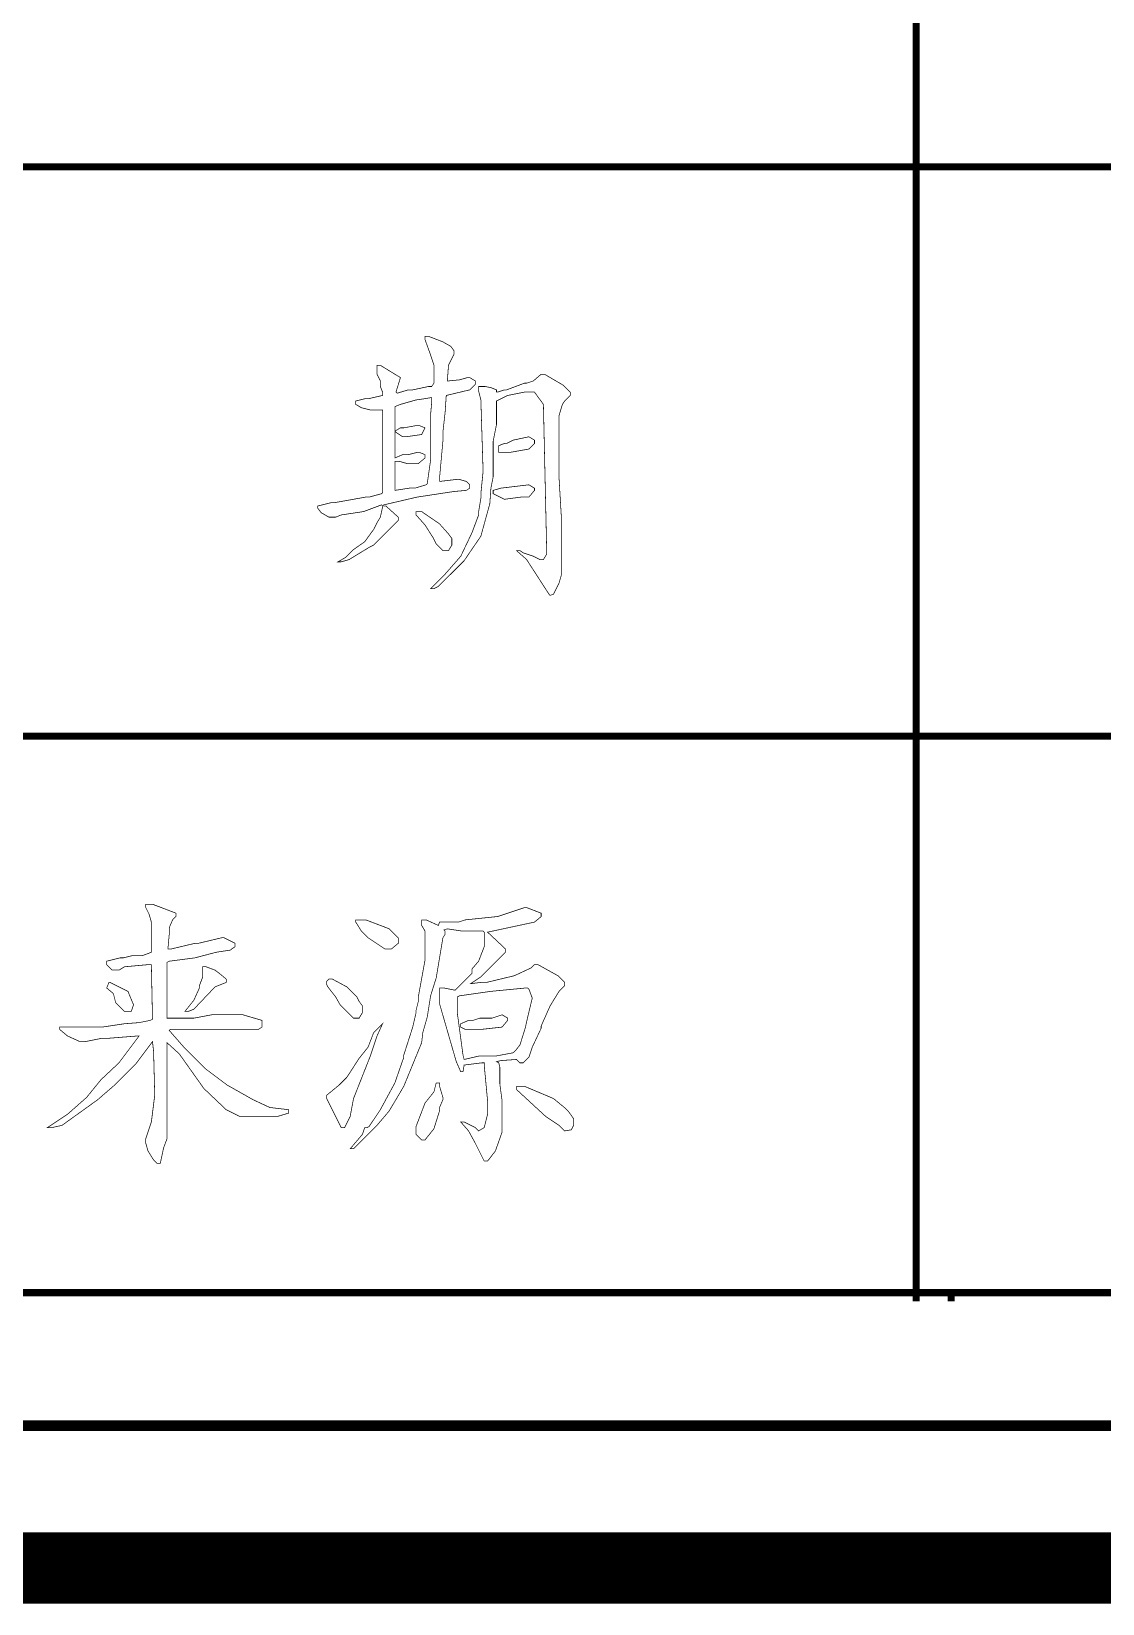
# Model space of a CAD drawing. Extents: x 94 to 452, y -72 to 1042.
# Drawn here: x 404.22 to 419.26, y -72 to -49.91 of the extents above; entities that cross this region are included whole.
import ezdxf

# ---------------------------------------------------------------- set-up
doc = ezdxf.new("R2010")
doc.units = 0
doc.header["$MEASUREMENT"] = 0
doc.layers.add('TREE_LAYER', color=7, linetype='Continuous')

msp = doc.modelspace()

# ---------------------------------------------------------------- linework, layer by layer
at = {"layer": 'TREE_LAYER'}
for points, const_width, elevation in [([(451.22612, 995.005583), (451.22612, 11.113007), (451.22612, 10.313007), (451.22612, -71.498816), (94.22612, -71.498816), (94.22612, -69.496695), (94.22612, 9.432416), (94.22612, 10.313007), (94.22612, 11.113007), (94.22612, 13.086307)], 1, 2891.008799), ([(96.22612, 13.086307), (96.22612, 11.113007), (96.22612, 10.313007), (96.22612, 9.432416), (96.22612, 9.432416), (96.22612, -69.496695), (96.22612, -69.498816), (449.22612, -69.498816), (449.22612, -69.498816), (449.22612, 10.313007), (449.22612, 11.113007), (449.22612, 995.005583)], 0.15, 2875.008799), ([(416.643859, -43.815251), (416.643859, -51.815251)], 0.1, 8), ([(392.136024, -51.815251), (416.643859, -51.815251)], 0.1, 24.507835), ([(416.643859, -51.815251), (416.643859, -59.815251)], 0.1, 8), ([(416.643859, -51.815251), (417.136024, -51.815251)], 0.1, 0.492165), ([(417.136024, -51.815251), (446.643859, -51.815251)], 0.1, 29.507835), ([(409.793108, -54.19674), (409.746049, -54.19674), (409.746049, -54.243799), (409.808794, -54.416348), (409.871539, -54.604583), (409.871539, -54.855563), (409.840167, -54.902622), (409.793108, -54.902622), (409.5735, -54.949681), (409.510755, -54.949681), (409.353892, -54.99674), (409.338206, -54.981053), (409.400951, -54.777132), (409.118598, -54.604583), (409.071539, -54.604583), (409.071539, -54.730073), (409.118598, -54.824191), (409.118598, -54.902622), (409.149971, -54.981053), (409.149971, -55.028112), (408.946049, -55.075171), (408.89899, -55.075171), (408.7735, -55.106544), (408.7735, -55.153602), (408.851931, -55.200661), (408.977422, -55.232034), (409.149971, -55.232034), (409.149971, -55.24772), (409.149971, -56.392818), (409.134284, -56.408504), (408.961735, -56.455563), (408.914677, -56.455563), (408.475461, -56.533995), (408.428402, -56.533995), (408.240167, -56.581053), (408.240167, -56.612426), (408.287226, -56.675171), (408.39703, -56.737916), (408.491147, -56.737916), (408.569579, -56.706544), (408.883304, -56.659485), (409.134284, -56.565367), (409.149971, -56.581053), (409.149971, -56.59674), (409.118598, -56.737916), (409.071539, -56.816348), (409.024481, -56.910465), (408.89899, -57.083014), (408.742128, -57.192818), (408.632324, -57.302622), (408.52252, -57.365367), (408.569579, -57.365367), (408.679382, -57.333995), (408.961735, -57.161446), (409.024481, -57.130073), (409.369579, -56.784975), (409.369579, -56.737916), (409.19703, -56.581053), (409.165657, -56.581053), (409.165657, -56.565367), (409.165657, -56.565367), (409.636245, -56.455563), (410.153892, -56.377132), (410.326441, -56.361446), (410.3735, -56.330073), (410.3735, -56.283014), (410.326441, -56.235955), (410.216637, -56.204583), (409.949971, -56.235955), (409.949971, -56.188897), (409.99703, -55.67125), (409.99703, -55.545759), (410.028402, -55.263406), (410.044088, -55.028112), (410.3735, -54.949681), (410.451931, -54.87125), (410.451931, -54.824191), (410.3735, -54.777132), (410.342128, -54.777132), (410.232324, -54.808504), (410.075461, -54.824191), (410.059775, -54.824191), (410.075461, -54.604583), (410.153892, -54.44772), (410.153892, -54.400661), (410.106833, -54.337916), (409.99703, -54.275171), (409.793108, -54.19674), (409.793108, -54.19674)], 0.01, 265), ([(409.793108, -54.19674), (409.746049, -54.19674), (409.746049, -54.243799), (409.808794, -54.416348), (409.871539, -54.604583), (409.871539, -54.855563), (409.840167, -54.902622), (409.793108, -54.902622), (409.5735, -54.949681), (409.510755, -54.949681), (409.353892, -54.99674), (409.338206, -54.981053), (409.400951, -54.777132), (409.118598, -54.604583), (409.071539, -54.604583), (409.071539, -54.730073), (409.118598, -54.824191), (409.118598, -54.902622), (409.149971, -54.981053), (409.149971, -55.028112), (408.946049, -55.075171), (408.89899, -55.075171), (408.7735, -55.106544), (408.7735, -55.153602), (408.851931, -55.200661), (408.977422, -55.232034), (409.149971, -55.232034), (409.149971, -55.24772), (409.149971, -56.392818), (409.134284, -56.408504), (408.961735, -56.455563), (408.914677, -56.455563), (408.475461, -56.533995), (408.428402, -56.533995), (408.240167, -56.581053), (408.240167, -56.612426), (408.287226, -56.675171), (408.39703, -56.737916), (408.491147, -56.737916), (408.569579, -56.706544), (408.883304, -56.659485), (409.134284, -56.565367), (409.149971, -56.581053), (409.149971, -56.59674), (409.118598, -56.737916), (409.071539, -56.816348), (409.024481, -56.910465), (408.89899, -57.083014), (408.742128, -57.192818), (408.632324, -57.302622), (408.52252, -57.365367), (408.569579, -57.365367), (408.679382, -57.333995), (408.961735, -57.161446), (409.024481, -57.130073), (409.369579, -56.784975), (409.369579, -56.737916), (409.19703, -56.581053), (409.165657, -56.581053), (409.165657, -56.565367), (409.165657, -56.565367), (409.636245, -56.455563), (410.153892, -56.377132), (410.326441, -56.361446), (410.3735, -56.330073), (410.3735, -56.283014), (410.326441, -56.235955), (410.216637, -56.204583), (409.949971, -56.235955), (409.949971, -56.188897), (409.99703, -55.67125), (409.99703, -55.545759), (410.028402, -55.263406), (410.044088, -55.028112), (410.3735, -54.949681), (410.451931, -54.87125), (410.451931, -54.824191), (410.3735, -54.777132), (410.342128, -54.777132), (410.232324, -54.808504), (410.075461, -54.824191), (410.059775, -54.824191), (410.075461, -54.604583), (410.153892, -54.44772), (410.153892, -54.400661), (410.106833, -54.337916), (409.99703, -54.275171), (409.793108, -54.19674), (409.793108, -54.19674)], 0.01, 265), ([(409.793108, -54.19674), (409.746049, -54.19674), (409.746049, -54.243799), (409.808794, -54.416348), (409.871539, -54.604583), (409.871539, -54.855563), (409.840167, -54.902622), (409.793108, -54.902622), (409.5735, -54.949681), (409.510755, -54.949681), (409.353892, -54.99674), (409.338206, -54.981053), (409.400951, -54.777132), (409.118598, -54.604583), (409.071539, -54.604583), (409.071539, -54.730073), (409.118598, -54.824191), (409.118598, -54.902622), (409.149971, -54.981053), (409.149971, -55.028112), (408.946049, -55.075171), (408.89899, -55.075171), (408.7735, -55.106544), (408.7735, -55.153602), (408.851931, -55.200661), (408.977422, -55.232034), (409.149971, -55.232034), (409.149971, -55.24772), (409.149971, -56.392818), (409.134284, -56.408504), (408.961735, -56.455563), (408.914677, -56.455563), (408.475461, -56.533995), (408.428402, -56.533995), (408.240167, -56.581053), (408.240167, -56.612426), (408.287226, -56.675171), (408.39703, -56.737916), (408.491147, -56.737916), (408.569579, -56.706544), (408.883304, -56.659485), (409.134284, -56.565367), (409.149971, -56.581053), (409.149971, -56.59674), (409.118598, -56.737916), (409.071539, -56.816348), (409.024481, -56.910465), (408.89899, -57.083014), (408.742128, -57.192818), (408.632324, -57.302622), (408.52252, -57.365367), (408.569579, -57.365367), (408.679382, -57.333995), (408.961735, -57.161446), (409.024481, -57.130073), (409.369579, -56.784975), (409.369579, -56.737916), (409.19703, -56.581053), (409.165657, -56.581053), (409.165657, -56.565367), (409.165657, -56.565367), (409.636245, -56.455563), (410.153892, -56.377132), (410.326441, -56.361446), (410.3735, -56.330073), (410.3735, -56.283014), (410.326441, -56.235955), (410.216637, -56.204583), (409.949971, -56.235955), (409.949971, -56.188897), (409.99703, -55.67125), (409.99703, -55.545759), (410.028402, -55.263406), (410.044088, -55.028112), (410.3735, -54.949681), (410.451931, -54.87125), (410.451931, -54.824191), (410.3735, -54.777132), (410.342128, -54.777132), (410.232324, -54.808504), (410.075461, -54.824191), (410.059775, -54.824191), (410.075461, -54.604583), (410.153892, -54.44772), (410.153892, -54.400661), (410.106833, -54.337916), (409.99703, -54.275171), (409.793108, -54.19674), (409.793108, -54.19674)], 0.01, 265), ([(411.424481, -54.730073), (411.377422, -54.730073), (411.267618, -54.824191), (411.1735, -54.855563), (411.142128, -54.855563), (410.891147, -54.949681), (410.859775, -54.949681), (410.765657, -54.981053), (410.749971, -54.981053), (410.749971, -54.949681), (410.671539, -54.918308), (410.593108, -54.902622), (410.49899, -54.902622), (410.49899, -54.965367), (410.530363, -55.090857), (410.561735, -56.094779), (410.530363, -56.408504), (410.530363, -56.47125), (410.49899, -56.659485), (410.49899, -56.706544), (410.404873, -56.957524), (410.24801, -57.286936), (410.028402, -57.537916), (409.824481, -57.741838), (409.871539, -57.741838), (409.934284, -57.710465), (410.295069, -57.349681), (410.530363, -57.004583), (410.655853, -56.549681), (410.671539, -56.330073), (410.702912, -56.17321), (410.702912, -55.67125), (410.749971, -55.435955), (410.749971, -55.106544), (410.906833, -55.028112), (411.142128, -54.981053), (411.283304, -54.981053), (411.408794, -55.153602), (411.455853, -57.255563), (411.408794, -57.333995), (411.361735, -57.333995), (411.267618, -57.286936), (411.126441, -57.239877), (411.079382, -57.208504), (411.032324, -57.208504), (411.1735, -57.333995), (411.487226, -57.820269), (411.502912, -57.835955), (411.549971, -57.820269), (411.628402, -57.663406), (411.659775, -57.553602), (411.659775, -56.72223), (411.628402, -56.188897), (411.628402, -55.310465), (411.675461, -55.153602), (411.706833, -55.106544), (411.785265, -55.028112), (411.785265, -54.981053), (411.691147, -54.886936), (411.424481, -54.730073), (411.424481, -54.730073)], 0.01, 265), ([(411.424481, -54.730073), (411.377422, -54.730073), (411.267618, -54.824191), (411.1735, -54.855563), (411.142128, -54.855563), (410.891147, -54.949681), (410.859775, -54.949681), (410.765657, -54.981053), (410.749971, -54.981053), (410.749971, -54.949681), (410.671539, -54.918308), (410.593108, -54.902622), (410.49899, -54.902622), (410.49899, -54.965367), (410.530363, -55.090857), (410.561735, -56.094779), (410.530363, -56.408504), (410.530363, -56.47125), (410.49899, -56.659485), (410.49899, -56.706544), (410.404873, -56.957524), (410.24801, -57.286936), (410.028402, -57.537916), (409.824481, -57.741838), (409.871539, -57.741838), (409.934284, -57.710465), (410.295069, -57.349681), (410.530363, -57.004583), (410.655853, -56.549681), (410.671539, -56.330073), (410.702912, -56.17321), (410.702912, -55.67125), (410.749971, -55.435955), (410.749971, -55.106544), (410.906833, -55.028112), (411.142128, -54.981053), (411.283304, -54.981053), (411.408794, -55.153602), (411.455853, -57.255563), (411.408794, -57.333995), (411.361735, -57.333995), (411.267618, -57.286936), (411.126441, -57.239877), (411.079382, -57.208504), (411.032324, -57.208504), (411.1735, -57.333995), (411.487226, -57.820269), (411.502912, -57.835955), (411.549971, -57.820269), (411.628402, -57.663406), (411.659775, -57.553602), (411.659775, -56.72223), (411.628402, -56.188897), (411.628402, -55.310465), (411.675461, -55.153602), (411.706833, -55.106544), (411.785265, -55.028112), (411.785265, -54.981053), (411.691147, -54.886936), (411.424481, -54.730073), (411.424481, -54.730073)], 0.01, 265), ([(411.424481, -54.730073), (411.377422, -54.730073), (411.267618, -54.824191), (411.1735, -54.855563), (411.142128, -54.855563), (410.891147, -54.949681), (410.859775, -54.949681), (410.765657, -54.981053), (410.749971, -54.981053), (410.749971, -54.949681), (410.671539, -54.918308), (410.593108, -54.902622), (410.49899, -54.902622), (410.49899, -54.965367), (410.530363, -55.090857), (410.561735, -56.094779), (410.530363, -56.408504), (410.530363, -56.47125), (410.49899, -56.659485), (410.49899, -56.706544), (410.404873, -56.957524), (410.24801, -57.286936), (410.028402, -57.537916), (409.824481, -57.741838), (409.871539, -57.741838), (409.934284, -57.710465), (410.295069, -57.349681), (410.530363, -57.004583), (410.655853, -56.549681), (410.671539, -56.330073), (410.702912, -56.17321), (410.702912, -55.67125), (410.749971, -55.435955), (410.749971, -55.106544), (410.906833, -55.028112), (411.142128, -54.981053), (411.283304, -54.981053), (411.408794, -55.153602), (411.455853, -57.255563), (411.408794, -57.333995), (411.361735, -57.333995), (411.267618, -57.286936), (411.126441, -57.239877), (411.079382, -57.208504), (411.032324, -57.208504), (411.1735, -57.333995), (411.487226, -57.820269), (411.502912, -57.835955), (411.549971, -57.820269), (411.628402, -57.663406), (411.659775, -57.553602), (411.659775, -56.72223), (411.628402, -56.188897), (411.628402, -55.310465), (411.675461, -55.153602), (411.706833, -55.106544), (411.785265, -55.028112), (411.785265, -54.981053), (411.691147, -54.886936), (411.424481, -54.730073), (411.424481, -54.730073)], 0.01, 265), ([(409.824481, -55.059485), (409.840167, -55.059485), (409.840167, -55.059485), (409.840167, -55.12223), (409.824481, -55.294779), (409.824481, -55.937916), (409.777422, -56.267328), (409.761735, -56.283014), (409.604873, -56.330073), (409.526441, -56.330073), (409.32252, -56.361446), (409.32252, -56.361446), (409.32252, -55.953602), (409.32252, -55.953602), (409.385265, -55.953602), (409.495069, -55.984975), (409.651931, -55.984975), (409.746049, -55.906544), (409.746049, -55.859485), (409.667618, -55.828112), (409.636245, -55.828112), (409.510755, -55.859485), (409.432324, -55.859485), (409.32252, -55.906544), (409.32252, -55.890857), (409.32252, -55.545759), (409.32252, -55.530073), (409.338206, -55.545759), (409.432324, -55.608504), (409.479382, -55.608504), (409.69899, -55.577132), (409.746049, -55.483014), (409.667618, -55.451642), (409.620559, -55.451642), (409.44801, -55.483014), (409.400951, -55.483014), (409.32252, -55.530073), (409.32252, -55.514387), (409.32252, -55.184975), (409.400951, -55.153602), (409.620559, -55.090857), (409.730363, -55.075171), (409.824481, -55.059485), (409.824481, -55.059485)], 0.01, 265), ([(409.824481, -55.059485), (409.840167, -55.059485), (409.840167, -55.059485), (409.840167, -55.12223), (409.824481, -55.294779), (409.824481, -55.937916), (409.777422, -56.267328), (409.761735, -56.283014), (409.604873, -56.330073), (409.526441, -56.330073), (409.32252, -56.361446), (409.32252, -56.361446), (409.32252, -55.953602), (409.32252, -55.953602), (409.385265, -55.953602), (409.495069, -55.984975), (409.651931, -55.984975), (409.746049, -55.906544), (409.746049, -55.859485), (409.667618, -55.828112), (409.636245, -55.828112), (409.510755, -55.859485), (409.432324, -55.859485), (409.32252, -55.906544), (409.32252, -55.890857), (409.32252, -55.545759), (409.32252, -55.530073), (409.338206, -55.545759), (409.432324, -55.608504), (409.479382, -55.608504), (409.69899, -55.577132), (409.746049, -55.483014), (409.667618, -55.451642), (409.620559, -55.451642), (409.44801, -55.483014), (409.400951, -55.483014), (409.32252, -55.530073), (409.32252, -55.514387), (409.32252, -55.184975), (409.400951, -55.153602), (409.620559, -55.090857), (409.730363, -55.075171), (409.824481, -55.059485), (409.824481, -55.059485)], 0.01, 265), ([(409.824481, -55.059485), (409.840167, -55.059485), (409.840167, -55.059485), (409.840167, -55.12223), (409.824481, -55.294779), (409.824481, -55.937916), (409.777422, -56.267328), (409.761735, -56.283014), (409.604873, -56.330073), (409.526441, -56.330073), (409.32252, -56.361446), (409.32252, -56.361446), (409.32252, -55.953602), (409.32252, -55.953602), (409.385265, -55.953602), (409.495069, -55.984975), (409.651931, -55.984975), (409.746049, -55.906544), (409.746049, -55.859485), (409.667618, -55.828112), (409.636245, -55.828112), (409.510755, -55.859485), (409.432324, -55.859485), (409.32252, -55.906544), (409.32252, -55.890857), (409.32252, -55.545759), (409.32252, -55.530073), (409.338206, -55.545759), (409.432324, -55.608504), (409.479382, -55.608504), (409.69899, -55.577132), (409.746049, -55.483014), (409.667618, -55.451642), (409.620559, -55.451642), (409.44801, -55.483014), (409.400951, -55.483014), (409.32252, -55.530073), (409.32252, -55.514387), (409.32252, -55.184975), (409.400951, -55.153602), (409.620559, -55.090857), (409.730363, -55.075171), (409.824481, -55.059485), (409.824481, -55.059485)], 0.01, 265), ([(411.204873, -55.608504), (410.985265, -55.655563), (410.891147, -55.702622), (410.859775, -55.702622), (410.781343, -55.733995), (410.781343, -55.828112), (410.938206, -55.828112), (411.204873, -55.781053), (411.283304, -55.702622), (411.283304, -55.655563), (411.204873, -55.608504), (411.204873, -55.608504)], 0.01, 265), ([(411.204873, -55.608504), (410.985265, -55.655563), (410.891147, -55.702622), (410.859775, -55.702622), (410.781343, -55.733995), (410.781343, -55.828112), (410.938206, -55.828112), (411.204873, -55.781053), (411.283304, -55.702622), (411.283304, -55.655563), (411.204873, -55.608504), (411.204873, -55.608504)], 0.01, 265), ([(411.204873, -55.608504), (410.985265, -55.655563), (410.891147, -55.702622), (410.859775, -55.702622), (410.781343, -55.733995), (410.781343, -55.828112), (410.938206, -55.828112), (411.204873, -55.781053), (411.283304, -55.702622), (411.283304, -55.655563), (411.204873, -55.608504), (411.204873, -55.608504)], 0.01, 265), ([(411.204873, -56.283014), (410.812716, -56.330073), (410.702912, -56.361446), (410.702912, -56.408504), (410.859775, -56.486936), (411.095069, -56.455563), (411.204873, -56.455563), (411.283304, -56.361446), (411.283304, -56.330073), (411.204873, -56.283014), (411.204873, -56.283014)], 0.01, 265), ([(411.204873, -56.283014), (410.812716, -56.330073), (410.702912, -56.361446), (410.702912, -56.408504), (410.859775, -56.486936), (411.095069, -56.455563), (411.204873, -56.455563), (411.283304, -56.361446), (411.283304, -56.330073), (411.204873, -56.283014), (411.204873, -56.283014)], 0.01, 265), ([(411.204873, -56.283014), (410.812716, -56.330073), (410.702912, -56.361446), (410.702912, -56.408504), (410.859775, -56.486936), (411.095069, -56.455563), (411.204873, -56.455563), (411.283304, -56.361446), (411.283304, -56.330073), (411.204873, -56.283014), (411.204873, -56.283014)], 0.01, 265), ([(409.69899, -56.659485), (409.620559, -56.659485), (409.620559, -56.706544), (409.746049, -56.84772), (409.855853, -57.020269), (409.902912, -57.114387), (409.99703, -57.208504), (410.075461, -57.208504), (410.12252, -57.130073), (410.12252, -57.035955), (410.075461, -56.97321), (409.949971, -56.832034), (409.69899, -56.659485), (409.69899, -56.659485)], 0.01, 265), ([(409.69899, -56.659485), (409.620559, -56.659485), (409.620559, -56.706544), (409.746049, -56.84772), (409.855853, -57.020269), (409.902912, -57.114387), (409.99703, -57.208504), (410.075461, -57.208504), (410.12252, -57.130073), (410.12252, -57.035955), (410.075461, -56.97321), (409.949971, -56.832034), (409.69899, -56.659485), (409.69899, -56.659485)], 0.01, 265), ([(409.69899, -56.659485), (409.620559, -56.659485), (409.620559, -56.706544), (409.746049, -56.84772), (409.855853, -57.020269), (409.902912, -57.114387), (409.99703, -57.208504), (410.075461, -57.208504), (410.12252, -57.130073), (410.12252, -57.035955), (410.075461, -56.97321), (409.949971, -56.832034), (409.69899, -56.659485), (409.69899, -56.659485)], 0.01, 265), ([(392.136024, -59.815251), (416.643859, -59.815251)], 0.1, 24.507835), ([(416.643859, -59.815251), (416.643859, -67.630795)], 0.1, 7.815544), ([(416.643859, -59.815251), (417.136024, -59.815251)], 0.1, 0.492165), ([(417.136024, -59.815251), (446.643859, -59.815251)], 0.1, 29.507835), ([(405.918598, -62.17534), (405.824481, -62.17534), (405.824481, -62.222399), (405.871539, -62.316517), (405.902912, -62.426321), (405.902912, -62.84985), (405.777422, -62.896909), (405.636245, -62.896909), (405.510755, -62.928281), (405.463696, -62.928281), (405.275461, -62.97534), (405.275461, -63.022399), (405.353892, -63.10083), (405.44801, -63.10083), (405.526441, -63.053772), (405.871539, -63.022399), (405.902912, -63.022399), (405.918598, -63.791026), (405.887226, -63.806713), (405.730363, -63.838085), (405.526441, -63.853772), (405.212716, -63.90083), (404.616637, -63.90083), (404.616637, -63.932203), (404.632324, -63.947889), (404.726441, -64.026321), (404.89899, -64.104752), (404.977422, -64.104752), (405.212716, -64.057693), (405.306833, -64.057693), (405.69899, -64.026321), (405.730363, -64.026321), (405.44801, -64.402791), (405.19703, -64.638085), (404.993108, -64.889066), (404.726441, -65.12436), (404.444088, -65.312595), (404.506833, -65.312595), (404.64801, -65.281223), (405.149971, -64.920438), (405.385265, -64.716517), (405.683304, -64.418477), (405.918598, -64.104752), (405.934284, -64.245928), (405.949971, -64.857693), (405.902912, -65.234164), (405.824481, -65.469458), (405.824481, -65.532203), (405.855853, -65.642007), (405.934284, -65.767497), (405.981343, -65.814556), (406.028402, -65.814556), (406.075461, -65.594948), (406.12252, -65.469458), (406.12252, -64.120438), (406.12252, -64.120438), (406.295069, -64.277301), (406.640167, -64.763575), (406.953892, -65.061615), (407.142128, -65.155732), (407.675461, -65.155732), (407.832324, -65.108674), (407.832324, -65.061615), (407.565657, -65.030242), (407.330363, -64.920438), (406.969579, -64.716517), (406.655853, -64.481223), (406.3735, -64.19887), (406.153892, -63.947889), (406.169579, -63.932203), (407.408794, -63.932203), (407.455853, -63.90083), (407.455853, -63.806713), (407.189186, -63.728281), (406.749971, -63.728281), (406.49899, -63.77534), (406.12252, -63.77534), (406.12252, -63.759654), (406.12252, -62.991026), (406.153892, -62.97534), (406.514677, -62.928281), (406.812716, -62.84985), (407.016637, -62.818477), (407.032324, -62.802791), (407.079382, -62.771419), (407.079382, -62.72436), (406.92252, -62.645928), (406.891147, -62.645928), (406.561735, -62.72436), (406.514677, -62.72436), (406.185265, -62.802791), (406.138206, -62.802791), (406.138206, -62.771419), (406.153892, -62.59887), (406.153892, -62.504752), (406.200951, -62.394948), (406.24801, -62.347889), (406.24801, -62.30083), (406.044088, -62.222399), (405.918598, -62.17534), (405.918598, -62.17534)], 0.01, 266), ([(405.918598, -62.17534), (405.824481, -62.17534), (405.824481, -62.222399), (405.871539, -62.316517), (405.902912, -62.426321), (405.902912, -62.84985), (405.777422, -62.896909), (405.636245, -62.896909), (405.510755, -62.928281), (405.463696, -62.928281), (405.275461, -62.97534), (405.275461, -63.022399), (405.353892, -63.10083), (405.44801, -63.10083), (405.526441, -63.053772), (405.871539, -63.022399), (405.902912, -63.022399), (405.918598, -63.791026), (405.887226, -63.806713), (405.730363, -63.838085), (405.526441, -63.853772), (405.212716, -63.90083), (404.616637, -63.90083), (404.616637, -63.932203), (404.632324, -63.947889), (404.726441, -64.026321), (404.89899, -64.104752), (404.977422, -64.104752), (405.212716, -64.057693), (405.306833, -64.057693), (405.69899, -64.026321), (405.730363, -64.026321), (405.44801, -64.402791), (405.19703, -64.638085), (404.993108, -64.889066), (404.726441, -65.12436), (404.444088, -65.312595), (404.506833, -65.312595), (404.64801, -65.281223), (405.149971, -64.920438), (405.385265, -64.716517), (405.683304, -64.418477), (405.918598, -64.104752), (405.934284, -64.245928), (405.949971, -64.857693), (405.902912, -65.234164), (405.824481, -65.469458), (405.824481, -65.532203), (405.855853, -65.642007), (405.934284, -65.767497), (405.981343, -65.814556), (406.028402, -65.814556), (406.075461, -65.594948), (406.12252, -65.469458), (406.12252, -64.120438), (406.12252, -64.120438), (406.295069, -64.277301), (406.640167, -64.763575), (406.953892, -65.061615), (407.142128, -65.155732), (407.675461, -65.155732), (407.832324, -65.108674), (407.832324, -65.061615), (407.565657, -65.030242), (407.330363, -64.920438), (406.969579, -64.716517), (406.655853, -64.481223), (406.3735, -64.19887), (406.153892, -63.947889), (406.169579, -63.932203), (407.408794, -63.932203), (407.455853, -63.90083), (407.455853, -63.806713), (407.189186, -63.728281), (406.749971, -63.728281), (406.49899, -63.77534), (406.12252, -63.77534), (406.12252, -63.759654), (406.12252, -62.991026), (406.153892, -62.97534), (406.514677, -62.928281), (406.812716, -62.84985), (407.016637, -62.818477), (407.032324, -62.802791), (407.079382, -62.771419), (407.079382, -62.72436), (406.92252, -62.645928), (406.891147, -62.645928), (406.561735, -62.72436), (406.514677, -62.72436), (406.185265, -62.802791), (406.138206, -62.802791), (406.138206, -62.771419), (406.153892, -62.59887), (406.153892, -62.504752), (406.200951, -62.394948), (406.24801, -62.347889), (406.24801, -62.30083), (406.044088, -62.222399), (405.918598, -62.17534), (405.918598, -62.17534)], 0.01, 266), ([(405.918598, -62.17534), (405.824481, -62.17534), (405.824481, -62.222399), (405.871539, -62.316517), (405.902912, -62.426321), (405.902912, -62.84985), (405.777422, -62.896909), (405.636245, -62.896909), (405.510755, -62.928281), (405.463696, -62.928281), (405.275461, -62.97534), (405.275461, -63.022399), (405.353892, -63.10083), (405.44801, -63.10083), (405.526441, -63.053772), (405.871539, -63.022399), (405.902912, -63.022399), (405.918598, -63.791026), (405.887226, -63.806713), (405.730363, -63.838085), (405.526441, -63.853772), (405.212716, -63.90083), (404.616637, -63.90083), (404.616637, -63.932203), (404.632324, -63.947889), (404.726441, -64.026321), (404.89899, -64.104752), (404.977422, -64.104752), (405.212716, -64.057693), (405.306833, -64.057693), (405.69899, -64.026321), (405.730363, -64.026321), (405.44801, -64.402791), (405.19703, -64.638085), (404.993108, -64.889066), (404.726441, -65.12436), (404.444088, -65.312595), (404.506833, -65.312595), (404.64801, -65.281223), (405.149971, -64.920438), (405.385265, -64.716517), (405.683304, -64.418477), (405.918598, -64.104752), (405.934284, -64.245928), (405.949971, -64.857693), (405.902912, -65.234164), (405.824481, -65.469458), (405.824481, -65.532203), (405.855853, -65.642007), (405.934284, -65.767497), (405.981343, -65.814556), (406.028402, -65.814556), (406.075461, -65.594948), (406.12252, -65.469458), (406.12252, -64.120438), (406.12252, -64.120438), (406.295069, -64.277301), (406.640167, -64.763575), (406.953892, -65.061615), (407.142128, -65.155732), (407.675461, -65.155732), (407.832324, -65.108674), (407.832324, -65.061615), (407.565657, -65.030242), (407.330363, -64.920438), (406.969579, -64.716517), (406.655853, -64.481223), (406.3735, -64.19887), (406.153892, -63.947889), (406.169579, -63.932203), (407.408794, -63.932203), (407.455853, -63.90083), (407.455853, -63.806713), (407.189186, -63.728281), (406.749971, -63.728281), (406.49899, -63.77534), (406.12252, -63.77534), (406.12252, -63.759654), (406.12252, -62.991026), (406.153892, -62.97534), (406.514677, -62.928281), (406.812716, -62.84985), (407.016637, -62.818477), (407.032324, -62.802791), (407.079382, -62.771419), (407.079382, -62.72436), (406.92252, -62.645928), (406.891147, -62.645928), (406.561735, -62.72436), (406.514677, -62.72436), (406.185265, -62.802791), (406.138206, -62.802791), (406.138206, -62.771419), (406.153892, -62.59887), (406.153892, -62.504752), (406.200951, -62.394948), (406.24801, -62.347889), (406.24801, -62.30083), (406.044088, -62.222399), (405.918598, -62.17534), (405.918598, -62.17534)], 0.01, 266), ([(411.1735, -62.222399), (411.142128, -62.222399), (410.765657, -62.347889), (410.310755, -62.394948), (410.216637, -62.426321), (409.949971, -62.426321), (409.934284, -62.473379), (409.761735, -62.394948), (409.69899, -62.394948), (409.69899, -62.473379), (409.746049, -62.551811), (409.746049, -62.959654), (409.651931, -63.477301), (409.651931, -63.540046), (409.620559, -63.665536), (409.620559, -63.696909), (409.5735, -63.90083), (409.44801, -64.292987), (409.44801, -64.32436), (409.32252, -64.685144), (409.118598, -65.061615), (408.961735, -65.296909), (408.930363, -65.312595), (408.89899, -65.312595), (408.867618, -65.406713), (408.695069, -65.610634), (408.742128, -65.610634), (409.071539, -65.281223), (409.244088, -65.077301), (409.44801, -64.732203), (409.69899, -64.120438), (409.714677, -63.979262), (409.777422, -63.759654), (409.824481, -63.461615), (409.902912, -63.210634), (409.99703, -62.645928), (410.028402, -62.59887), (410.028402, -62.551811), (410.012716, -62.536124), (410.059775, -62.520438), (410.263696, -62.551811), (410.561735, -62.551811), (410.577422, -62.567497), (410.577422, -62.771419), (410.49899, -62.97534), (410.404873, -63.085144), (410.404873, -63.147889), (410.169579, -63.383183), (410.012716, -63.351811), (409.949971, -63.351811), (409.949971, -63.571419), (409.981343, -63.681223), (410.185265, -64.387105), (410.24801, -64.528281), (410.279382, -64.528281), (410.295069, -64.434164), (410.546049, -64.402791), (410.577422, -64.402791), (410.577422, -64.434164), (410.624481, -64.936124), (410.624481, -65.12436), (410.577422, -65.312595), (410.49899, -65.359654), (410.451931, -65.312595), (410.326441, -65.24985), (410.295069, -65.234164), (410.24801, -65.234164), (410.357814, -65.359654), (410.451931, -65.532203), (410.577422, -65.783183), (410.624481, -65.783183), (410.734284, -65.642007), (410.828402, -65.37534), (410.828402, -64.936124), (410.79703, -64.70083), (410.79703, -64.465536), (410.781343, -64.402791), (410.749971, -64.387105), (410.812716, -64.371419), (411.032324, -64.355732), (411.079382, -64.402791), (411.126441, -64.402791), (411.204873, -64.32436), (411.251931, -64.183183), (411.377422, -63.916517), (411.377422, -63.885144), (411.502912, -63.602791), (411.628402, -63.39887), (411.706833, -63.320438), (411.706833, -63.273379), (411.612716, -63.179262), (411.330363, -63.022399), (411.283304, -63.022399), (411.236245, -63.069458), (411.000951, -63.179262), (410.608794, -63.273379), (410.530363, -63.273379), (410.404873, -63.289066), (410.389186, -63.289066), (410.530363, -63.194948), (410.875461, -62.84985), (410.875461, -62.802791), (410.624481, -62.567497), (411.283304, -62.426321), (411.377422, -62.347889), (411.377422, -62.30083), (411.1735, -62.222399), (411.1735, -62.222399)], 0.01, 266), ([(411.1735, -62.222399), (411.142128, -62.222399), (410.765657, -62.347889), (410.310755, -62.394948), (410.216637, -62.426321), (409.949971, -62.426321), (409.934284, -62.473379), (409.761735, -62.394948), (409.69899, -62.394948), (409.69899, -62.473379), (409.746049, -62.551811), (409.746049, -62.959654), (409.651931, -63.477301), (409.651931, -63.540046), (409.620559, -63.665536), (409.620559, -63.696909), (409.5735, -63.90083), (409.44801, -64.292987), (409.44801, -64.32436), (409.32252, -64.685144), (409.118598, -65.061615), (408.961735, -65.296909), (408.930363, -65.312595), (408.89899, -65.312595), (408.867618, -65.406713), (408.695069, -65.610634), (408.742128, -65.610634), (409.071539, -65.281223), (409.244088, -65.077301), (409.44801, -64.732203), (409.69899, -64.120438), (409.714677, -63.979262), (409.777422, -63.759654), (409.824481, -63.461615), (409.902912, -63.210634), (409.99703, -62.645928), (410.028402, -62.59887), (410.028402, -62.551811), (410.012716, -62.536124), (410.059775, -62.520438), (410.263696, -62.551811), (410.561735, -62.551811), (410.577422, -62.567497), (410.577422, -62.771419), (410.49899, -62.97534), (410.404873, -63.085144), (410.404873, -63.147889), (410.169579, -63.383183), (410.012716, -63.351811), (409.949971, -63.351811), (409.949971, -63.571419), (409.981343, -63.681223), (410.185265, -64.387105), (410.24801, -64.528281), (410.279382, -64.528281), (410.295069, -64.434164), (410.546049, -64.402791), (410.577422, -64.402791), (410.577422, -64.434164), (410.624481, -64.936124), (410.624481, -65.12436), (410.577422, -65.312595), (410.49899, -65.359654), (410.451931, -65.312595), (410.326441, -65.24985), (410.295069, -65.234164), (410.24801, -65.234164), (410.357814, -65.359654), (410.451931, -65.532203), (410.577422, -65.783183), (410.624481, -65.783183), (410.734284, -65.642007), (410.828402, -65.37534), (410.828402, -64.936124), (410.79703, -64.70083), (410.79703, -64.465536), (410.781343, -64.402791), (410.749971, -64.387105), (410.812716, -64.371419), (411.032324, -64.355732), (411.079382, -64.402791), (411.126441, -64.402791), (411.204873, -64.32436), (411.251931, -64.183183), (411.377422, -63.916517), (411.377422, -63.885144), (411.502912, -63.602791), (411.628402, -63.39887), (411.706833, -63.320438), (411.706833, -63.273379), (411.612716, -63.179262), (411.330363, -63.022399), (411.283304, -63.022399), (411.236245, -63.069458), (411.000951, -63.179262), (410.608794, -63.273379), (410.530363, -63.273379), (410.404873, -63.289066), (410.389186, -63.289066), (410.530363, -63.194948), (410.875461, -62.84985), (410.875461, -62.802791), (410.624481, -62.567497), (411.283304, -62.426321), (411.377422, -62.347889), (411.377422, -62.30083), (411.1735, -62.222399), (411.1735, -62.222399)], 0.01, 266), ([(411.1735, -62.222399), (411.142128, -62.222399), (410.765657, -62.347889), (410.310755, -62.394948), (410.216637, -62.426321), (409.949971, -62.426321), (409.934284, -62.473379), (409.761735, -62.394948), (409.69899, -62.394948), (409.69899, -62.473379), (409.746049, -62.551811), (409.746049, -62.959654), (409.651931, -63.477301), (409.651931, -63.540046), (409.620559, -63.665536), (409.620559, -63.696909), (409.5735, -63.90083), (409.44801, -64.292987), (409.44801, -64.32436), (409.32252, -64.685144), (409.118598, -65.061615), (408.961735, -65.296909), (408.930363, -65.312595), (408.89899, -65.312595), (408.867618, -65.406713), (408.695069, -65.610634), (408.742128, -65.610634), (409.071539, -65.281223), (409.244088, -65.077301), (409.44801, -64.732203), (409.69899, -64.120438), (409.714677, -63.979262), (409.777422, -63.759654), (409.824481, -63.461615), (409.902912, -63.210634), (409.99703, -62.645928), (410.028402, -62.59887), (410.028402, -62.551811), (410.012716, -62.536124), (410.059775, -62.520438), (410.263696, -62.551811), (410.561735, -62.551811), (410.577422, -62.567497), (410.577422, -62.771419), (410.49899, -62.97534), (410.404873, -63.085144), (410.404873, -63.147889), (410.169579, -63.383183), (410.012716, -63.351811), (409.949971, -63.351811), (409.949971, -63.571419), (409.981343, -63.681223), (410.185265, -64.387105), (410.24801, -64.528281), (410.279382, -64.528281), (410.295069, -64.434164), (410.546049, -64.402791), (410.577422, -64.402791), (410.577422, -64.434164), (410.624481, -64.936124), (410.624481, -65.12436), (410.577422, -65.312595), (410.49899, -65.359654), (410.451931, -65.312595), (410.326441, -65.24985), (410.295069, -65.234164), (410.24801, -65.234164), (410.357814, -65.359654), (410.451931, -65.532203), (410.577422, -65.783183), (410.624481, -65.783183), (410.734284, -65.642007), (410.828402, -65.37534), (410.828402, -64.936124), (410.79703, -64.70083), (410.79703, -64.465536), (410.781343, -64.402791), (410.749971, -64.387105), (410.812716, -64.371419), (411.032324, -64.355732), (411.079382, -64.402791), (411.126441, -64.402791), (411.204873, -64.32436), (411.251931, -64.183183), (411.377422, -63.916517), (411.377422, -63.885144), (411.502912, -63.602791), (411.628402, -63.39887), (411.706833, -63.320438), (411.706833, -63.273379), (411.612716, -63.179262), (411.330363, -63.022399), (411.283304, -63.022399), (411.236245, -63.069458), (411.000951, -63.179262), (410.608794, -63.273379), (410.530363, -63.273379), (410.404873, -63.289066), (410.389186, -63.289066), (410.530363, -63.194948), (410.875461, -62.84985), (410.875461, -62.802791), (410.624481, -62.567497), (411.283304, -62.426321), (411.377422, -62.347889), (411.377422, -62.30083), (411.1735, -62.222399), (411.1735, -62.222399)], 0.01, 266), ([(408.914677, -62.394948), (408.7735, -62.394948), (408.7735, -62.426321), (408.851931, -62.551811), (408.946049, -62.645928), (409.181343, -62.802791), (409.275461, -62.802791), (409.369579, -62.72436), (409.369579, -62.645928), (409.244088, -62.520438), (408.914677, -62.394948), (408.914677, -62.394948)], 0.01, 266), ([(408.914677, -62.394948), (408.7735, -62.394948), (408.7735, -62.426321), (408.851931, -62.551811), (408.946049, -62.645928), (409.181343, -62.802791), (409.275461, -62.802791), (409.369579, -62.72436), (409.369579, -62.645928), (409.244088, -62.520438), (408.914677, -62.394948), (408.914677, -62.394948)], 0.01, 266), ([(408.914677, -62.394948), (408.7735, -62.394948), (408.7735, -62.426321), (408.851931, -62.551811), (408.946049, -62.645928), (409.181343, -62.802791), (409.275461, -62.802791), (409.369579, -62.72436), (409.369579, -62.645928), (409.244088, -62.520438), (408.914677, -62.394948), (408.914677, -62.394948)], 0.01, 266), ([(406.671539, -63.053772), (406.624481, -63.053772), (406.624481, -63.194948), (406.577422, -63.320438), (406.577422, -63.351811), (406.49899, -63.52436), (406.3735, -63.681223), (406.420559, -63.681223), (406.49899, -63.64985), (406.79703, -63.336124), (406.953892, -63.273379), (406.953892, -63.226321), (406.859775, -63.147889), (406.79703, -63.10083), (406.671539, -63.053772), (406.671539, -63.053772)], 0.01, 266), ([(406.671539, -63.053772), (406.624481, -63.053772), (406.624481, -63.194948), (406.577422, -63.320438), (406.577422, -63.351811), (406.49899, -63.52436), (406.3735, -63.681223), (406.420559, -63.681223), (406.49899, -63.64985), (406.79703, -63.336124), (406.953892, -63.273379), (406.953892, -63.226321), (406.859775, -63.147889), (406.79703, -63.10083), (406.671539, -63.053772), (406.671539, -63.053772)], 0.01, 266), ([(406.671539, -63.053772), (406.624481, -63.053772), (406.624481, -63.194948), (406.577422, -63.320438), (406.577422, -63.351811), (406.49899, -63.52436), (406.3735, -63.681223), (406.420559, -63.681223), (406.49899, -63.64985), (406.79703, -63.336124), (406.953892, -63.273379), (406.953892, -63.226321), (406.859775, -63.147889), (406.79703, -63.10083), (406.671539, -63.053772), (406.671539, -63.053772)], 0.01, 266), ([(405.32252, -63.273379), (405.306833, -63.273379), (405.275461, -63.351811), (405.369579, -63.430242), (405.400951, -63.555732), (405.526441, -63.681223), (405.620559, -63.681223), (405.651931, -63.587105), (405.5735, -63.39887), (405.32252, -63.273379), (405.32252, -63.273379)], 0.01, 266), ([(405.32252, -63.273379), (405.306833, -63.273379), (405.275461, -63.351811), (405.369579, -63.430242), (405.400951, -63.555732), (405.526441, -63.681223), (405.620559, -63.681223), (405.651931, -63.587105), (405.5735, -63.39887), (405.32252, -63.273379), (405.32252, -63.273379)], 0.01, 266), ([(405.32252, -63.273379), (405.306833, -63.273379), (405.275461, -63.351811), (405.369579, -63.430242), (405.400951, -63.555732), (405.526441, -63.681223), (405.620559, -63.681223), (405.651931, -63.587105), (405.5735, -63.39887), (405.32252, -63.273379), (405.32252, -63.273379)], 0.01, 266), ([(408.444088, -63.226321), (408.39703, -63.226321), (408.365657, -63.257693), (408.365657, -63.304752), (408.381343, -63.336124), (408.491147, -63.477301), (408.553892, -63.587105), (408.742128, -63.77534), (408.820559, -63.77534), (408.867618, -63.696909), (408.867618, -63.602791), (408.820559, -63.540046), (408.789186, -63.477301), (408.64801, -63.336124), (408.444088, -63.226321), (408.444088, -63.226321)], 0.01, 266), ([(408.444088, -63.226321), (408.39703, -63.226321), (408.365657, -63.257693), (408.365657, -63.304752), (408.381343, -63.336124), (408.491147, -63.477301), (408.553892, -63.587105), (408.742128, -63.77534), (408.820559, -63.77534), (408.867618, -63.696909), (408.867618, -63.602791), (408.820559, -63.540046), (408.789186, -63.477301), (408.64801, -63.336124), (408.444088, -63.226321), (408.444088, -63.226321)], 0.01, 266), ([(408.444088, -63.226321), (408.39703, -63.226321), (408.365657, -63.257693), (408.365657, -63.304752), (408.381343, -63.336124), (408.491147, -63.477301), (408.553892, -63.587105), (408.742128, -63.77534), (408.820559, -63.77534), (408.867618, -63.696909), (408.867618, -63.602791), (408.820559, -63.540046), (408.789186, -63.477301), (408.64801, -63.336124), (408.444088, -63.226321), (408.444088, -63.226321)], 0.01, 266), ([(411.157814, -63.351811), (411.189186, -63.351811), (411.204873, -63.367497), (411.251931, -63.492987), (411.1735, -63.822399), (411.157814, -63.90083), (411.079382, -64.151811), (411.016637, -64.230242), (410.985265, -64.261615), (410.734284, -64.308674), (410.49899, -64.308674), (410.295069, -64.355732), (410.279382, -64.292987), (410.200951, -63.712595), (410.200951, -63.477301), (410.232324, -63.461615), (410.671539, -63.39887), (411.157814, -63.351811), (411.157814, -63.351811)], 0.01, 266), ([(411.157814, -63.351811), (411.189186, -63.351811), (411.204873, -63.367497), (411.251931, -63.492987), (411.1735, -63.822399), (411.157814, -63.90083), (411.079382, -64.151811), (411.016637, -64.230242), (410.985265, -64.261615), (410.734284, -64.308674), (410.49899, -64.308674), (410.295069, -64.355732), (410.279382, -64.292987), (410.200951, -63.712595), (410.200951, -63.477301), (410.232324, -63.461615), (410.671539, -63.39887), (411.157814, -63.351811), (411.157814, -63.351811)], 0.01, 266), ([(411.157814, -63.351811), (411.189186, -63.351811), (411.204873, -63.367497), (411.251931, -63.492987), (411.1735, -63.822399), (411.157814, -63.90083), (411.079382, -64.151811), (411.016637, -64.230242), (410.985265, -64.261615), (410.734284, -64.308674), (410.49899, -64.308674), (410.295069, -64.355732), (410.279382, -64.292987), (410.200951, -63.712595), (410.200951, -63.477301), (410.232324, -63.461615), (410.671539, -63.39887), (411.157814, -63.351811), (411.157814, -63.351811)], 0.01, 266), ([(410.828402, -63.728281), (410.687226, -63.77534), (410.514677, -63.77534), (410.420559, -63.806713), (410.357814, -63.806713), (410.24801, -63.853772), (410.24801, -63.90083), (410.310755, -63.932203), (410.546049, -63.932203), (410.828402, -63.90083), (410.906833, -63.806713), (410.906833, -63.77534), (410.828402, -63.728281), (410.828402, -63.728281)], 0.01, 266), ([(410.828402, -63.728281), (410.687226, -63.77534), (410.514677, -63.77534), (410.420559, -63.806713), (410.357814, -63.806713), (410.24801, -63.853772), (410.24801, -63.90083), (410.310755, -63.932203), (410.546049, -63.932203), (410.828402, -63.90083), (410.906833, -63.806713), (410.906833, -63.77534), (410.828402, -63.728281), (410.828402, -63.728281)], 0.01, 266), ([(410.828402, -63.728281), (410.687226, -63.77534), (410.514677, -63.77534), (410.420559, -63.806713), (410.357814, -63.806713), (410.24801, -63.853772), (410.24801, -63.90083), (410.310755, -63.932203), (410.546049, -63.932203), (410.828402, -63.90083), (410.906833, -63.806713), (410.906833, -63.77534), (410.828402, -63.728281), (410.828402, -63.728281)], 0.01, 266), ([(409.149971, -63.853772), (409.024481, -63.979262), (408.946049, -64.183183), (408.820559, -64.340046), (408.64801, -64.606713), (408.538206, -64.716517), (408.365657, -64.857693), (408.365657, -64.904752), (408.569579, -65.312595), (408.616637, -65.312595), (408.695069, -65.155732), (408.742128, -64.904752), (408.977422, -64.308674), (409.071539, -64.026321), (409.149971, -63.853772), (409.149971, -63.853772)], 0.01, 266), ([(409.149971, -63.853772), (409.024481, -63.979262), (408.946049, -64.183183), (408.820559, -64.340046), (408.64801, -64.606713), (408.538206, -64.716517), (408.365657, -64.857693), (408.365657, -64.904752), (408.569579, -65.312595), (408.616637, -65.312595), (408.695069, -65.155732), (408.742128, -64.904752), (408.977422, -64.308674), (409.071539, -64.026321), (409.149971, -63.853772), (409.149971, -63.853772)], 0.01, 266), ([(409.149971, -63.853772), (409.024481, -63.979262), (408.946049, -64.183183), (408.820559, -64.340046), (408.64801, -64.606713), (408.538206, -64.716517), (408.365657, -64.857693), (408.365657, -64.904752), (408.569579, -65.312595), (408.616637, -65.312595), (408.695069, -65.155732), (408.742128, -64.904752), (408.977422, -64.308674), (409.071539, -64.026321), (409.149971, -63.853772), (409.149971, -63.853772)], 0.01, 266), ([(409.949971, -64.685144), (409.902912, -64.685144), (409.871539, -64.810634), (409.746049, -64.967497), (409.620559, -65.296909), (409.620559, -65.406713), (409.69899, -65.485144), (409.746049, -65.485144), (409.871539, -65.328281), (409.949971, -65.077301), (409.949971, -65.030242), (409.99703, -64.920438), (409.99703, -64.889066), (409.949971, -64.732203), (409.949971, -64.685144), (409.949971, -64.685144)], 0.01, 266), ([(409.949971, -64.685144), (409.902912, -64.685144), (409.871539, -64.810634), (409.746049, -64.967497), (409.620559, -65.296909), (409.620559, -65.406713), (409.69899, -65.485144), (409.746049, -65.485144), (409.871539, -65.328281), (409.949971, -65.077301), (409.949971, -65.030242), (409.99703, -64.920438), (409.99703, -64.889066), (409.949971, -64.732203), (409.949971, -64.685144), (409.949971, -64.685144)], 0.01, 266), ([(409.949971, -64.685144), (409.902912, -64.685144), (409.871539, -64.810634), (409.746049, -64.967497), (409.620559, -65.296909), (409.620559, -65.406713), (409.69899, -65.485144), (409.746049, -65.485144), (409.871539, -65.328281), (409.949971, -65.077301), (409.949971, -65.030242), (409.99703, -64.920438), (409.99703, -64.889066), (409.949971, -64.732203), (409.949971, -64.685144), (409.949971, -64.685144)], 0.01, 266), ([(411.142128, -64.732203), (411.032324, -64.732203), (411.032324, -64.779262), (411.440167, -65.155732), (411.628402, -65.281223), (411.706833, -65.359654), (411.800951, -65.343968), (411.832324, -65.281223), (411.832324, -65.187105), (411.753892, -65.077301), (411.72252, -65.045928), (411.549971, -64.904752), (411.142128, -64.732203), (411.142128, -64.732203)], 0.01, 266), ([(411.142128, -64.732203), (411.032324, -64.732203), (411.032324, -64.779262), (411.440167, -65.155732), (411.628402, -65.281223), (411.706833, -65.359654), (411.800951, -65.343968), (411.832324, -65.281223), (411.832324, -65.187105), (411.753892, -65.077301), (411.72252, -65.045928), (411.549971, -64.904752), (411.142128, -64.732203), (411.142128, -64.732203)], 0.01, 266), ([(411.142128, -64.732203), (411.032324, -64.732203), (411.032324, -64.779262), (411.440167, -65.155732), (411.628402, -65.281223), (411.706833, -65.359654), (411.800951, -65.343968), (411.832324, -65.281223), (411.832324, -65.187105), (411.753892, -65.077301), (411.72252, -65.045928), (411.549971, -64.904752), (411.142128, -64.732203), (411.142128, -64.732203)], 0.01, 266), ([(392.136024, -67.630795), (416.643859, -67.630795)], 0.1, 24.507835), ([(416.643859, -67.630795), (416.643859, -67.755392)], 0.1, 0.124597), ([(416.643859, -67.630795), (417.136024, -67.630795)], 0.1, 0.492165), ([(417.136024, -67.630795), (446.643859, -67.630795)], 0.1, 29.507835), ([(417.136024, -67.630795), (417.136024, -67.755392)], 0.1, 0.124597)]:
    msp.add_lwpolyline(points, dxfattribs=dict(at, const_width=const_width, elevation=elevation))

doc.saveas('drawing.dxf')
